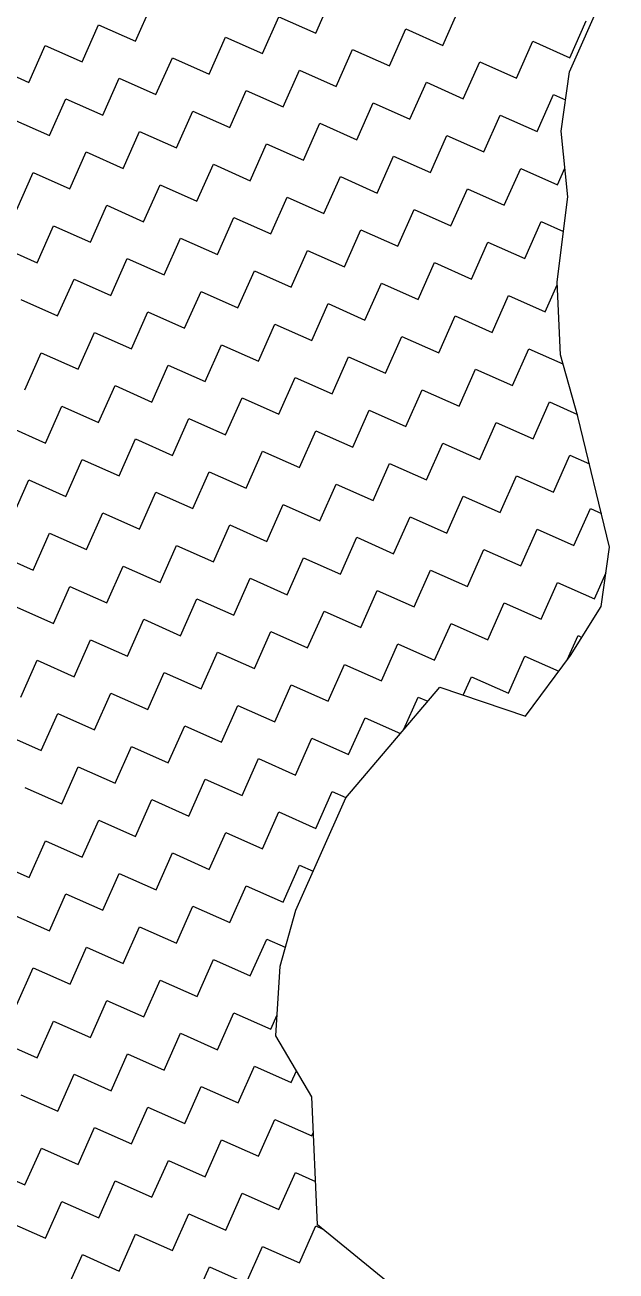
# Model space of a CAD drawing. Header units: metres. Extents: x 279553 to 281500, y 2029848 to 2031565.
# Drawn here: x 279880.4 to 279973, y 2031141.3 to 2031336.3 of the extents above; entities that cross this region are included whole.
import ezdxf

# ---------------------------------------------------------------- set-up
doc = ezdxf.new("R2010")
doc.units = ezdxf.units.M
doc.header["$MEASUREMENT"] = 0
doc.layers.add('POLY_HATCH', color=12, linetype='Continuous')

msp = doc.modelspace()

# ---------------------------------------------------------------- linework, layer by layer
at = {"layer": 'POLY_HATCH'}
for p, q in [((279965.68, 2031328.96), (279972.98, 2031345.38)), ((279964.38, 2031319.7), (279965.68, 2031328.96)), ((279965.43, 2031309.41), (279964.38, 2031319.7)), ((279963.74, 2031296.12), (279965.43, 2031309.41)), ((279964.26, 2031284.65), (279963.74, 2031296.12)), ((279967, 2031275.01), (279964.26, 2031284.65)), ((279971.96, 2031254.55), (279967, 2031275.01)), ((279970.66, 2031245.3), (279971.96, 2031254.55)), ((279965.84, 2031237.61), (279970.66, 2031245.3)), ((279958.81, 2031228.1), (279965.84, 2031237.61)), ((279930.65, 2031215.33), (279945.38, 2031232.66)), ((279945.38, 2031232.66), (279958.81, 2031228.1)), ((279922.84, 2031197.74), (279930.65, 2031215.33)), ((279920.36, 2031189.01), (279922.84, 2031197.74)), ((279919.71, 2031178.06), (279920.36, 2031189.01)), ((279925.32, 2031168.55), (279919.71, 2031178.06)), ((279926.24, 2031148.48), (279925.32, 2031168.55)), ((279937.59, 2031139.22), (279926.24, 2031148.48))]:
    msp.add_line(p, q, dxfattribs=at)
at = {"layer": 'POLY_HATCH', "linetype": 'Continuous'}
for p, q in [((279897.73, 2031333.74), (279900.29, 2031339.51)), ((279925.96, 2031335.02), (279928.52, 2031340.8)), ((279917.62, 2031331.82), (279920.18, 2031337.59)), ((279920.18, 2031337.59), (279925.96, 2031335.02)), ((279945.84, 2031333.1), (279948.41, 2031338.88)), ((279889.39, 2031330.53), (279891.95, 2031336.3)), ((279891.95, 2031336.3), (279897.73, 2031333.74)), ((279937.5, 2031329.89), (279940.07, 2031335.67)), ((279940.07, 2031335.67), (279945.84, 2031333.1)), ((279965.73, 2031331.18), (279968.3, 2031336.95)), ((279909.28, 2031328.61), (279911.84, 2031334.38)), ((279911.84, 2031334.38), (279917.62, 2031331.82)), ((279957.39, 2031327.97), (279959.96, 2031333.75)), ((279959.96, 2031333.75), (279965.73, 2031331.18)), ((279881.05, 2031327.32), (279883.61, 2031333.1)), ((279883.61, 2031333.1), (279889.39, 2031330.53)), ((279929.16, 2031326.68), (279931.73, 2031332.46)), ((279931.73, 2031332.46), (279937.5, 2031329.89)), ((279875.27, 2031329.89), (279881.05, 2031327.32)), ((279900.94, 2031325.4), (279903.5, 2031331.17)), ((279903.5, 2031331.17), (279909.28, 2031328.61)), ((279949.05, 2031324.76), (279951.62, 2031330.54)), ((279951.62, 2031330.54), (279957.39, 2031327.97)), ((279892.6, 2031322.19), (279895.16, 2031327.96)), ((279895.16, 2031327.96), (279900.94, 2031325.4)), ((279920.83, 2031323.48), (279923.39, 2031329.25)), ((279923.39, 2031329.25), (279929.16, 2031326.68)), ((279912.49, 2031320.27), (279915.05, 2031326.04)), ((279915.05, 2031326.04), (279920.83, 2031323.48)), ((279940.71, 2031321.55), (279943.28, 2031327.33)), ((279943.28, 2031327.33), (279949.05, 2031324.76)), ((279884.26, 2031318.98), (279886.82, 2031324.76)), ((279886.82, 2031324.76), (279892.6, 2031322.19)), ((279932.37, 2031318.34), (279934.94, 2031324.12)), ((279934.94, 2031324.12), (279940.71, 2031321.55)), ((279960.6, 2031319.63), (279963.17, 2031325.41)), ((279963.17, 2031325.41), (279965.06, 2031324.56)), ((279904.15, 2031317.06), (279906.71, 2031322.83)), ((279906.71, 2031322.83), (279912.49, 2031320.27)), ((279952.26, 2031316.42), (279954.83, 2031322.2)), ((279954.83, 2031322.2), (279960.6, 2031319.63)), ((279878.48, 2031321.55), (279884.26, 2031318.98)), ((279924.03, 2031315.14), (279926.6, 2031320.91)), ((279926.6, 2031320.91), (279932.37, 2031318.34)), ((279895.81, 2031313.85), (279898.37, 2031319.62)), ((279898.37, 2031319.62), (279904.15, 2031317.06)), ((279943.92, 2031313.21), (279946.49, 2031318.99)), ((279946.49, 2031318.99), (279952.26, 2031316.42)), ((279887.47, 2031310.64), (279890.03, 2031316.42)), ((279890.03, 2031316.42), (279895.81, 2031313.85)), ((279915.69, 2031311.93), (279918.26, 2031317.7)), ((279918.26, 2031317.7), (279924.03, 2031315.14)), ((279907.35, 2031308.72), (279909.92, 2031314.49)), ((279909.92, 2031314.49), (279915.69, 2031311.93)), ((279935.58, 2031310), (279938.15, 2031315.78)), ((279938.15, 2031315.78), (279943.92, 2031313.21)), ((279879.13, 2031307.43), (279881.69, 2031313.21)), ((279881.69, 2031313.21), (279887.47, 2031310.64)), ((279927.24, 2031306.8), (279929.81, 2031312.57)), ((279929.81, 2031312.57), (279935.58, 2031310)), ((279955.47, 2031308.08), (279958.04, 2031313.86)), ((279958.04, 2031313.86), (279963.81, 2031311.29)), ((279963.81, 2031311.29), (279964.97, 2031313.9)), ((279899.01, 2031305.51), (279901.58, 2031311.28)), ((279901.58, 2031311.28), (279907.35, 2031308.72)), ((279947.13, 2031304.87), (279949.7, 2031310.65)), ((279949.7, 2031310.65), (279955.47, 2031308.08)), ((279918.9, 2031303.59), (279921.47, 2031309.36)), ((279921.47, 2031309.36), (279927.24, 2031306.8)), ((279890.67, 2031302.3), (279893.24, 2031308.08)), ((279893.24, 2031308.08), (279899.01, 2031305.51)), ((279938.79, 2031301.66), (279941.36, 2031307.44)), ((279941.36, 2031307.44), (279947.13, 2031304.87)), ((279882.33, 2031299.09), (279884.9, 2031304.87)), ((279884.9, 2031304.87), (279890.67, 2031302.3)), ((279910.56, 2031300.38), (279913.13, 2031306.15)), ((279913.13, 2031306.15), (279918.9, 2031303.59)), ((279958.68, 2031299.74), (279961.25, 2031305.52)), ((279961.25, 2031305.52), (279964.74, 2031303.97)), ((279902.22, 2031297.17), (279904.79, 2031302.94)), ((279904.79, 2031302.94), (279910.56, 2031300.38)), ((279930.45, 2031298.46), (279933.02, 2031304.23)), ((279933.02, 2031304.23), (279938.79, 2031301.66)), ((279876.56, 2031301.66), (279882.33, 2031299.09)), ((279922.11, 2031295.25), (279924.68, 2031301.02)), ((279924.68, 2031301.02), (279930.45, 2031298.46)), ((279950.34, 2031296.53), (279952.91, 2031302.31)), ((279952.91, 2031302.31), (279958.68, 2031299.74)), ((279893.88, 2031293.96), (279896.45, 2031299.74)), ((279896.45, 2031299.74), (279902.22, 2031297.17)), ((279942, 2031293.32), (279944.57, 2031299.1)), ((279944.57, 2031299.1), (279950.34, 2031296.53)), ((279913.77, 2031292.04), (279916.34, 2031297.81)), ((279916.34, 2031297.81), (279922.11, 2031295.25)), ((279885.54, 2031290.75), (279888.11, 2031296.53)), ((279888.11, 2031296.53), (279893.88, 2031293.96)), ((279905.43, 2031288.83), (279908, 2031294.6)), ((279908, 2031294.6), (279913.77, 2031292.04)), ((279933.66, 2031290.12), (279936.23, 2031295.89)), ((279936.23, 2031295.89), (279942, 2031293.32)), ((279961.89, 2031291.4), (279963.76, 2031295.62)), ((279879.77, 2031293.32), (279885.54, 2031290.75)), ((279925.32, 2031286.91), (279927.89, 2031292.68)), ((279927.89, 2031292.68), (279933.66, 2031290.12)), ((279953.55, 2031288.19), (279956.11, 2031293.97)), ((279956.11, 2031293.97), (279961.89, 2031291.4)), ((279897.09, 2031285.62), (279899.66, 2031291.4)), ((279899.66, 2031291.4), (279905.43, 2031288.83)), ((279945.21, 2031284.98), (279947.77, 2031290.76)), ((279947.77, 2031290.76), (279953.55, 2031288.19)), ((279916.98, 2031283.7), (279919.55, 2031289.47)), ((279919.55, 2031289.47), (279925.32, 2031286.91)), ((279888.75, 2031282.41), (279891.32, 2031288.19)), ((279891.32, 2031288.19), (279897.09, 2031285.62)), ((279936.87, 2031281.78), (279939.43, 2031287.55)), ((279939.43, 2031287.55), (279945.21, 2031284.98)), ((279880.41, 2031279.2), (279882.98, 2031284.98)), ((279882.98, 2031284.98), (279888.75, 2031282.41)), ((279908.64, 2031280.49), (279911.21, 2031286.26)), ((279911.21, 2031286.26), (279916.98, 2031283.7)), ((279956.76, 2031279.85), (279959.32, 2031285.63)), ((279959.32, 2031285.63), (279964.66, 2031283.26)), ((279900.3, 2031277.28), (279902.87, 2031283.06)), ((279902.87, 2031283.06), (279908.64, 2031280.49)), ((279928.53, 2031278.57), (279931.09, 2031284.34)), ((279931.09, 2031284.34), (279936.87, 2031281.78)), ((279920.19, 2031275.36), (279922.75, 2031281.13)), ((279922.75, 2031281.13), (279928.53, 2031278.57)), ((279948.42, 2031276.65), (279950.98, 2031282.42)), ((279950.98, 2031282.42), (279956.76, 2031279.85)), ((279891.96, 2031274.07), (279894.53, 2031279.85)), ((279894.53, 2031279.85), (279900.3, 2031277.28)), ((279940.08, 2031273.44), (279942.64, 2031279.21)), ((279942.64, 2031279.21), (279948.42, 2031276.65)), ((279911.85, 2031272.15), (279914.41, 2031277.92)), ((279914.41, 2031277.92), (279920.19, 2031275.36)), ((279959.97, 2031271.51), (279962.53, 2031277.29)), ((279962.53, 2031277.29), (279966.91, 2031275.34)), ((279883.62, 2031270.86), (279886.19, 2031276.64)), ((279886.19, 2031276.64), (279891.96, 2031274.07)), ((279931.74, 2031270.23), (279934.3, 2031276)), ((279934.3, 2031276), (279940.08, 2031273.44)), ((279877.85, 2031273.43), (279883.62, 2031270.86)), ((279903.51, 2031268.94), (279906.07, 2031274.72)), ((279906.07, 2031274.72), (279911.85, 2031272.15)), ((279951.63, 2031268.31), (279954.19, 2031274.08)), ((279954.19, 2031274.08), (279959.97, 2031271.51)), ((279895.17, 2031265.73), (279897.73, 2031271.51)), ((279897.73, 2031271.51), (279903.51, 2031268.94)), ((279923.4, 2031267.02), (279925.96, 2031272.79)), ((279925.96, 2031272.79), (279931.74, 2031270.23)), ((279915.06, 2031263.81), (279917.62, 2031269.58)), ((279917.62, 2031269.58), (279923.4, 2031267.02)), ((279943.29, 2031265.1), (279945.85, 2031270.87)), ((279945.85, 2031270.87), (279951.63, 2031268.31)), ((279886.83, 2031262.52), (279889.39, 2031268.3)), ((279889.39, 2031268.3), (279895.17, 2031265.73)), ((279934.95, 2031261.89), (279937.51, 2031267.66)), ((279937.51, 2031267.66), (279943.29, 2031265.1)), ((279963.17, 2031263.17), (279965.74, 2031268.95)), ((279965.74, 2031268.95), (279968.8, 2031267.59)), ((279906.72, 2031260.6), (279909.28, 2031266.38)), ((279909.28, 2031266.38), (279915.06, 2031263.81)), ((279954.83, 2031259.97), (279957.4, 2031265.74)), ((279957.4, 2031265.74), (279963.17, 2031263.17)), ((279878.49, 2031259.32), (279881.05, 2031265.09)), ((279881.05, 2031265.09), (279886.83, 2031262.52)), ((279926.61, 2031258.68), (279929.17, 2031264.45)), ((279929.17, 2031264.45), (279934.95, 2031261.89)), ((279898.38, 2031257.39), (279900.94, 2031263.17)), ((279900.94, 2031263.17), (279906.72, 2031260.6)), ((279946.49, 2031256.76), (279949.06, 2031262.53)), ((279949.06, 2031262.53), (279954.83, 2031259.97)), ((279890.04, 2031254.18), (279892.6, 2031259.96)), ((279892.6, 2031259.96), (279898.38, 2031257.39)), ((279918.27, 2031255.47), (279920.83, 2031261.24)), ((279920.83, 2031261.24), (279926.61, 2031258.68)), ((279966.38, 2031254.83), (279968.95, 2031260.61)), ((279968.95, 2031260.61), (279970.68, 2031259.84)), ((279909.93, 2031252.26), (279912.49, 2031258.04)), ((279912.49, 2031258.04), (279918.27, 2031255.47)), ((279938.15, 2031253.55), (279940.72, 2031259.32)), ((279940.72, 2031259.32), (279946.49, 2031256.76)), ((279881.7, 2031250.98), (279884.26, 2031256.75)), ((279884.26, 2031256.75), (279890.04, 2031254.18)), ((279929.82, 2031250.34), (279932.38, 2031256.11)), ((279932.38, 2031256.11), (279938.15, 2031253.55)), ((279958.04, 2031251.63), (279960.61, 2031257.4)), ((279960.61, 2031257.4), (279966.38, 2031254.83)), ((279901.59, 2031249.05), (279904.15, 2031254.83)), ((279904.15, 2031254.83), (279909.93, 2031252.26)), ((279949.7, 2031248.42), (279952.27, 2031254.19)), ((279952.27, 2031254.19), (279958.04, 2031251.63)), ((279875.92, 2031253.54), (279881.7, 2031250.98)), ((279921.48, 2031247.13), (279924.04, 2031252.9)), ((279924.04, 2031252.9), (279929.82, 2031250.34)), ((279893.25, 2031245.84), (279895.81, 2031251.62)), ((279895.81, 2031251.62), (279901.59, 2031249.05)), ((279941.36, 2031245.21), (279943.93, 2031250.98)), ((279943.93, 2031250.98), (279949.7, 2031248.42)), ((279969.59, 2031246.49), (279971.41, 2031250.58)), ((279884.91, 2031242.64), (279887.47, 2031248.41)), ((279887.47, 2031248.41), (279893.25, 2031245.84)), ((279913.14, 2031243.92), (279915.7, 2031249.7)), ((279915.7, 2031249.7), (279921.48, 2031247.13)), ((279961.25, 2031243.29), (279963.82, 2031249.06)), ((279963.82, 2031249.06), (279969.59, 2031246.49)), ((279904.8, 2031240.71), (279907.36, 2031246.49)), ((279907.36, 2031246.49), (279913.14, 2031243.92)), ((279933.02, 2031242), (279935.59, 2031247.77)), ((279935.59, 2031247.77), (279941.36, 2031245.21)), ((279952.91, 2031240.08), (279955.48, 2031245.85)), ((279955.48, 2031245.85), (279961.25, 2031243.29)), ((279879.13, 2031245.2), (279884.91, 2031242.64)), ((279924.68, 2031238.79), (279927.25, 2031244.56)), ((279927.25, 2031244.56), (279933.02, 2031242)), ((279896.46, 2031237.5), (279899.02, 2031243.28)), ((279899.02, 2031243.28), (279904.8, 2031240.71)), ((279944.57, 2031236.87), (279947.14, 2031242.64)), ((279947.14, 2031242.64), (279952.91, 2031240.08)), ((279888.12, 2031234.3), (279890.68, 2031240.07)), ((279890.68, 2031240.07), (279896.46, 2031237.5)), ((279916.34, 2031235.58), (279918.91, 2031241.36)), ((279918.91, 2031241.36), (279924.68, 2031238.79)), ((279965.34, 2031236.93), (279967.03, 2031240.72)), ((279967.03, 2031240.72), (279967.63, 2031240.45)), ((279908, 2031232.37), (279910.57, 2031238.15)), ((279910.57, 2031238.15), (279916.34, 2031235.58)), ((279936.23, 2031233.66), (279938.8, 2031239.43)), ((279938.8, 2031239.43), (279944.57, 2031236.87)), ((279879.78, 2031231.09), (279882.34, 2031236.86)), ((279882.34, 2031236.86), (279888.12, 2031234.3)), ((279927.89, 2031230.45), (279930.46, 2031236.22)), ((279930.46, 2031236.22), (279936.23, 2031233.66)), ((279956.12, 2031231.74), (279958.69, 2031237.51)), ((279958.69, 2031237.51), (279964.02, 2031235.14)), ((279899.66, 2031229.16), (279902.23, 2031234.94)), ((279902.23, 2031234.94), (279908, 2031232.37)), ((279949.06, 2031231.41), (279950.35, 2031234.3)), ((279950.35, 2031234.3), (279956.12, 2031231.74)), ((279919.55, 2031227.24), (279922.12, 2031233.02)), ((279922.12, 2031233.02), (279927.89, 2031230.45)), ((279891.32, 2031225.96), (279893.89, 2031231.73)), ((279893.89, 2031231.73), (279899.66, 2031229.16)), ((279939.77, 2031226.06), (279942.01, 2031231.09)), ((279942.01, 2031231.09), (279943.49, 2031230.44)), ((279882.98, 2031222.75), (279885.55, 2031228.52)), ((279885.55, 2031228.52), (279891.32, 2031225.96)), ((279911.21, 2031224.03), (279913.78, 2031229.81)), ((279913.78, 2031229.81), (279919.55, 2031227.24)), ((279902.87, 2031220.82), (279905.44, 2031226.6)), ((279905.44, 2031226.6), (279911.21, 2031224.03)), ((279931.1, 2031222.11), (279933.67, 2031227.88)), ((279933.67, 2031227.88), (279939.22, 2031225.42)), ((279877.21, 2031225.31), (279882.98, 2031222.75)), ((279922.76, 2031218.9), (279925.33, 2031224.68)), ((279925.33, 2031224.68), (279931.1, 2031222.11)), ((279894.53, 2031217.62), (279897.1, 2031223.39)), ((279897.1, 2031223.39), (279902.87, 2031220.82)), ((279914.42, 2031215.69), (279916.99, 2031221.47)), ((279916.99, 2031221.47), (279922.76, 2031218.9)), ((279886.19, 2031214.41), (279888.76, 2031220.18)), ((279888.76, 2031220.18), (279894.53, 2031217.62)), ((279880.42, 2031216.97), (279886.19, 2031214.41)), ((279906.08, 2031212.48), (279908.65, 2031218.26)), ((279908.65, 2031218.26), (279914.42, 2031215.69)), ((279897.74, 2031209.28), (279900.31, 2031215.05)), ((279900.31, 2031215.05), (279906.08, 2031212.48)), ((279925.97, 2031210.56), (279928.54, 2031216.34)), ((279928.54, 2031216.34), (279930.69, 2031215.38)), ((279917.63, 2031207.35), (279920.2, 2031213.13)), ((279920.2, 2031213.13), (279925.97, 2031210.56)), ((279889.4, 2031206.07), (279891.97, 2031211.84)), ((279891.97, 2031211.84), (279897.74, 2031209.28)), ((279909.29, 2031204.14), (279911.86, 2031209.92)), ((279911.86, 2031209.92), (279917.63, 2031207.35)), ((279881.06, 2031202.86), (279883.63, 2031208.63)), ((279883.63, 2031208.63), (279889.4, 2031206.07)), ((279875.29, 2031205.42), (279881.06, 2031202.86)), ((279900.95, 2031200.94), (279903.52, 2031206.71)), ((279903.52, 2031206.71), (279909.29, 2031204.14)), ((279892.61, 2031197.73), (279895.18, 2031203.5)), ((279895.18, 2031203.5), (279900.95, 2031200.94)), ((279920.84, 2031199.01), (279923.4, 2031204.79)), ((279923.4, 2031204.79), (279925.55, 2031203.84)), ((279912.5, 2031195.8), (279915.06, 2031201.58)), ((279915.06, 2031201.58), (279920.84, 2031199.01)), ((279884.27, 2031194.52), (279886.84, 2031200.29)), ((279886.84, 2031200.29), (279892.61, 2031197.73)), ((279878.5, 2031197.08), (279884.27, 2031194.52)), ((279904.16, 2031192.6), (279906.72, 2031198.37)), ((279906.72, 2031198.37), (279912.5, 2031195.8)), ((279895.82, 2031189.39), (279898.38, 2031195.16)), ((279898.38, 2031195.16), (279904.16, 2031192.6)), ((279915.71, 2031187.46), (279918.27, 2031193.24)), ((279918.27, 2031193.24), (279921.19, 2031191.94)), ((279887.48, 2031186.18), (279890.04, 2031191.95)), ((279890.04, 2031191.95), (279895.82, 2031189.39)), ((279907.37, 2031184.26), (279909.93, 2031190.03)), ((279909.93, 2031190.03), (279915.71, 2031187.46)), ((279879.14, 2031182.97), (279881.7, 2031188.74)), ((279881.7, 2031188.74), (279887.48, 2031186.18)), ((279899.03, 2031181.05), (279901.59, 2031186.82)), ((279901.59, 2031186.82), (279907.37, 2031184.26)), ((279890.69, 2031177.84), (279893.25, 2031183.61)), ((279893.25, 2031183.61), (279899.03, 2031181.05)), ((279910.58, 2031175.92), (279913.14, 2031181.69)), ((279913.14, 2031181.69), (279918.92, 2031179.12)), ((279882.35, 2031174.63), (279884.91, 2031180.4)), ((279884.91, 2031180.4), (279890.69, 2031177.84)), ((279918.92, 2031179.12), (279919.91, 2031181.36)), ((279902.24, 2031172.71), (279904.8, 2031178.48)), ((279904.8, 2031178.48), (279910.58, 2031175.92)), ((279876.57, 2031177.2), (279882.35, 2031174.63)), ((279893.9, 2031169.5), (279896.46, 2031175.27)), ((279896.46, 2031175.27), (279902.24, 2031172.71)), ((279885.56, 2031166.29), (279888.12, 2031172.06)), ((279888.12, 2031172.06), (279893.9, 2031169.5)), ((279913.79, 2031167.58), (279916.35, 2031173.35)), ((279916.35, 2031173.35), (279922.13, 2031170.78)), ((279922.13, 2031170.78), (279922.93, 2031172.6)), ((279905.45, 2031164.37), (279908.01, 2031170.14)), ((279908.01, 2031170.14), (279913.79, 2031167.58)), ((279879.78, 2031168.86), (279885.56, 2031166.29)), ((279897.11, 2031161.16), (279899.67, 2031166.93)), ((279899.67, 2031166.93), (279905.45, 2031164.37)), ((279916.99, 2031159.24), (279919.56, 2031165.01)), ((279919.56, 2031165.01), (279925.33, 2031162.44)), ((279888.77, 2031157.95), (279891.33, 2031163.72)), ((279891.33, 2031163.72), (279897.11, 2031161.16)), ((279925.33, 2031162.44), (279925.58, 2031162.99)), ((279880.43, 2031154.74), (279882.99, 2031160.52)), ((279882.99, 2031160.52), (279888.77, 2031157.95)), ((279908.65, 2031156.03), (279911.22, 2031161.8)), ((279911.22, 2031161.8), (279916.99, 2031159.24)), ((279900.31, 2031152.82), (279902.88, 2031158.59)), ((279902.88, 2031158.59), (279908.65, 2031156.03)), ((279874.65, 2031157.31), (279880.43, 2031154.74)), ((279920.2, 2031150.9), (279922.77, 2031156.67)), ((279922.77, 2031156.67), (279925.93, 2031155.27)), ((279891.97, 2031149.61), (279894.54, 2031155.38)), ((279894.54, 2031155.38), (279900.31, 2031152.82)), ((279911.86, 2031147.69), (279914.43, 2031153.46)), ((279914.43, 2031153.46), (279920.2, 2031150.9)), ((279883.63, 2031146.4), (279886.2, 2031152.18)), ((279886.2, 2031152.18), (279891.97, 2031149.61)), ((279877.86, 2031148.97), (279883.63, 2031146.4)), ((279903.52, 2031144.48), (279906.09, 2031150.25)), ((279906.09, 2031150.25), (279911.86, 2031147.69)), ((279923.41, 2031142.56), (279925.98, 2031148.33)), ((279925.98, 2031148.33), (279926.95, 2031147.9)), ((279895.18, 2031141.27), (279897.75, 2031147.04)), ((279897.75, 2031147.04), (279903.52, 2031144.48)), ((279915.07, 2031139.35), (279917.64, 2031145.12)), ((279917.64, 2031145.12), (279923.41, 2031142.56)), ((279886.84, 2031138.06), (279889.41, 2031143.84)), ((279889.41, 2031143.84), (279895.18, 2031141.27)), ((279906.73, 2031136.14), (279909.3, 2031141.91)), ((279909.3, 2031141.91), (279915.07, 2031139.35))]:
    msp.add_line(p, q, dxfattribs=at)

doc.saveas('drawing.dxf')
